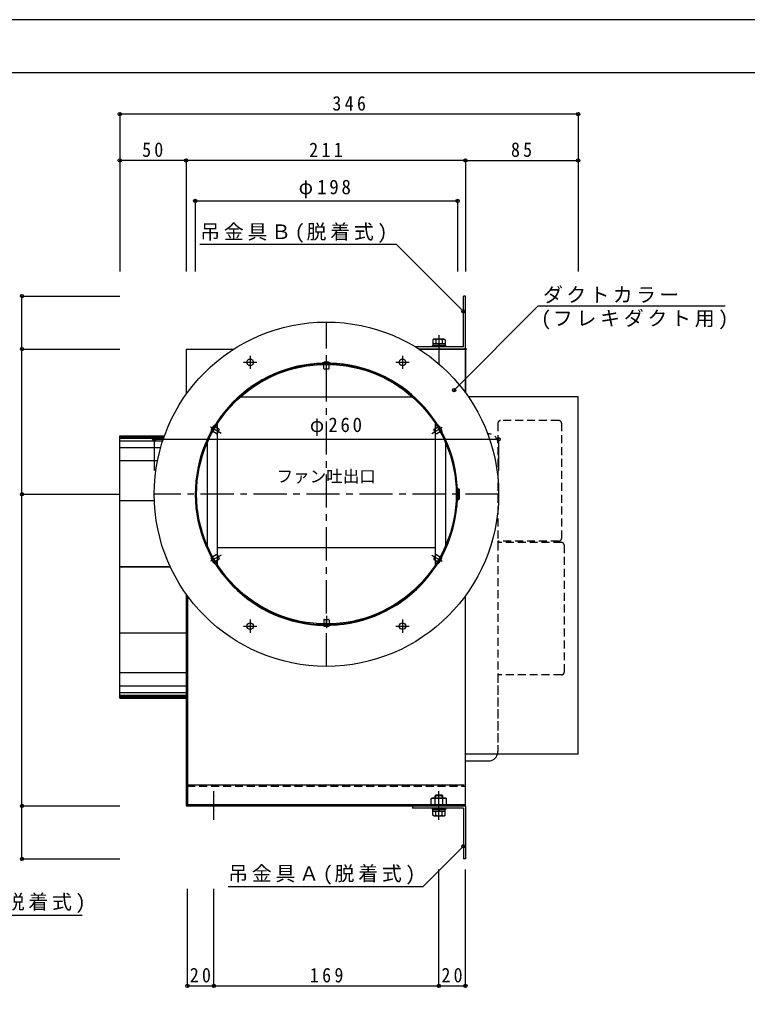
# Model space of a CAD drawing. Units: millimetres, scale not verified. Extents: x -2083 to 2037, y -682 to 723.
# Drawn here: x 822 to 1372, y -14 to 723 of the extents above; entities that cross this region are included whole.
import ezdxf
from ezdxf.enums import TextEntityAlignment as Align

# ---------------------------------------------------------------- set-up
doc = ezdxf.new("R2010")
doc.units = ezdxf.units.MM
doc.header["$LTSCALE"] = 5
doc.header["$PDMODE"] = 32
doc.header["$PDSIZE"] = 2.5
doc.linetypes.add('CHAIN1', pattern=[8, 5, -1, 1, -1])
doc.linetypes.add('DASHED1', pattern=[1.8, 1.2, -0.6])
doc.layers.add('0-0', color=4, linetype='Continuous')
doc.layers.add('F-0', color=2, linetype='Continuous')
doc.styles.add('ＭＳ ゴシック', font='')
doc.styles.get('ＭＳ ゴシック').set_extended_font_data('MS Gothic')

msp = doc.modelspace()

# ---------------------------------------------------------------- linework, layer by layer
at = {"layer": '0-0'}
for p, q in [((1243.995, 651.871), (897.995, 651.871)), ((897.995, 651.871), (897.995, 532.93)), ((1243.995, 651.871), (1243.995, 532.93)), ((1243.995, 651.871), (1243.995, 532.93)), ((1243.995, 651.871), (1243.995, 532.93)), ((947.995, 616.929), (897.995, 616.929)), ((897.995, 616.929), (897.995, 532.93)), ((1158.995, 616.929), (947.995, 616.929)), ((947.995, 616.929), (947.995, 532.93)), ((1158.995, 616.929), (1158.995, 532.93)), ((1158.995, 616.929), (1243.995, 616.929)), ((1158.995, 616.929), (1158.995, 532.93)), ((1243.995, 616.929), (1243.995, 532.93)), ((954.995, 586.29), (1152.995, 586.29)), ((954.995, 586.29), (954.995, 532.93)), ((1152.995, 586.29), (1152.995, 532.93)), ((824.121, 474.461), (824.121, 514.461)), ((824.121, 514.461), (897.938, 514.461)), ((1150.41, 443.524), (1213.936, 507.05)), ((1213.936, 507.05), (1355.006, 507.05)), ((1134.995, 481.861), (1134.376, 481.503)), ((1134.376, 481.503), (1134.376, 478.361)), ((1142.995, 481.861), (1134.995, 481.861)), ((1136.685, 481.503), (1136.685, 478.361)), ((1141.304, 481.503), (1141.304, 478.361)), ((1142.995, 481.861), (1143.613, 481.503)), ((1143.613, 481.503), (1143.613, 478.361)), ((824.121, 364.868), (824.121, 474.461)), ((824.121, 474.461), (897.938, 474.461)), ((1133.995, 477.061), (1143.995, 477.061)), ((1133.995, 476.061), (1133.995, 477.061)), ((1143.995, 476.061), (1133.995, 476.061)), ((1143.613, 478.361), (1134.376, 478.361)), ((1143.595, 478.361), (1134.395, 478.361)), ((1134.395, 478.361), (1134.395, 477.061)), ((1143.595, 477.061), (1134.395, 477.061)), ((1137.745, 477.561), (1137.745, 477.561)), ((1138.62, 478.361), (1138.969, 477.061)), ((1138.995, 477.561), (1138.995, 477.561)), ((1139.02, 478.361), (1139.369, 477.061)), ((1143.595, 478.361), (1143.595, 477.061)), ((1143.995, 477.061), (1143.995, 476.061)), ((931.451, 408.261), (897.995, 408.261)), ((931.345, 407.961), (897.995, 407.961)), ((930.998, 406.961), (897.995, 406.961)), ((923.995, 406.323), (1183.995, 406.323)), ((923.995, 406.323), (923.995, 382.737)), ((1183.995, 406.323), (1183.995, 382.737)), ((930.332, 404.961), (897.995, 404.961)), ((928.821, 399.961), (897.995, 399.961)), ((926.439, 389.961), (897.995, 389.961)), ((824.121, 129.461), (824.121, 364.868)), ((824.121, 364.868), (897.938, 364.868)), ((924.087, 359.961), (897.995, 359.961)), ((936.159, 309.961), (897.995, 309.961)), ((947.995, 259.961), (897.995, 259.961)), ((947.995, 229.961), (897.995, 229.961)), ((947.995, 219.961), (897.995, 219.961)), ((947.995, 214.961), (897.995, 214.961)), ((947.995, 212.961), (897.995, 212.961)), ((947.995, 211.961), (897.995, 211.961)), ((947.995, 211.661), (897.995, 211.661)), ((968.995, 137.561), (968.995, 137.561)), ((970.245, 137.561), (970.245, 137.561)), ((1134.095, 135.461), (1143.895, 135.461)), ((1136.536, 137.561), (1135.995, 137.019)), ((1141.995, 137.019), (1135.995, 137.019)), ((1135.995, 135.461), (1135.995, 137.019)), ((1136.108, 130.461), (1136.108, 134.956)), ((1141.453, 137.561), (1136.536, 137.561)), ((1136.536, 135.461), (1136.536, 137.561)), ((1138.995, 137.561), (1138.995, 137.561)), ((1140.245, 137.561), (1140.245, 137.561)), ((1141.995, 137.019), (1141.453, 137.561)), ((1141.453, 135.461), (1141.453, 137.561)), ((1141.881, 130.461), (1141.881, 134.956)), ((1141.995, 135.461), (1141.995, 137.019)), ((824.121, 89.461), (824.121, 129.461)), ((824.121, 129.461), (897.938, 129.461)), ((968.995, 126.361), (968.995, 126.361)), ((970.245, 126.361), (970.245, 126.361)), ((1133.221, 130.461), (1144.768, 130.461)), ((1133.995, 127.861), (1143.995, 127.861)), ((1133.995, 126.861), (1133.995, 127.861)), ((1143.995, 126.861), (1133.995, 126.861)), ((1134.376, 122.418), (1134.376, 125.561)), ((1134.376, 125.561), (1143.613, 125.561)), ((1134.395, 126.861), (1143.595, 126.861)), ((1134.395, 125.561), (1134.395, 126.861)), ((1134.395, 125.561), (1143.595, 125.561)), ((1136.685, 122.418), (1136.685, 125.561)), ((1138.969, 125.561), (1138.62, 126.861)), ((1138.995, 126.361), (1138.995, 126.361)), ((1139.369, 125.561), (1139.02, 126.861)), ((1140.245, 126.361), (1140.245, 126.361)), ((1141.304, 122.418), (1141.304, 125.561)), ((1143.595, 125.561), (1143.595, 126.861)), ((1143.613, 122.418), (1143.613, 125.561)), ((1143.995, 127.861), (1143.995, 126.861)), ((1134.995, 122.061), (1134.376, 122.418)), ((1134.995, 122.061), (1142.995, 122.061)), ((1142.995, 122.061), (1143.613, 122.418)), ((824.121, 89.461), (897.938, 89.461)), ((1138.995, -6.417), (1138.995, 81.532)), ((1158.995, -6.417), (1158.995, 81.532)), ((948.995, -6.417), (948.995, 66.832)), ((968.995, -6.417), (968.995, 66.832)), ((724.004, 47.05), (869.624, 47.05)), ((948.995, -6.417), (968.995, -6.417)), ((968.995, -6.417), (1138.995, -6.417)), ((1138.995, -6.417), (1158.995, -6.417))]:
    msp.add_line(p, q, dxfattribs=at)
at = {"layer": '0-0', "color": 7}
for p, q in [((1157.395, 476.061), (1157.395, 514.461)), ((947.995, 474.461), (947.995, 440.127)), ((947.995, 474.461), (984.07, 474.461)), ((1157.395, 476.061), (1121.345, 476.061)), ((1123.919, 474.461), (1158.995, 474.461)), ((1159.995, 474.461), (1123.919, 474.461)), ((1158.995, 441.516), (1158.995, 474.461)), ((1158.995, 474.461), (1158.995, 441.516)), ((1057.195, 463.868), (1050.795, 463.868)), ((1051.995, 459.868), (1051.995, 462.868)), ((1052.395, 463.855), (1052.395, 463.368)), ((1055.495, 463.368), (1052.495, 463.368)), ((1055.495, 459.368), (1052.495, 459.368)), ((1055.595, 463.855), (1055.595, 463.368)), ((1055.995, 459.868), (1055.995, 462.868)), ((1243.995, 438.461), (1161.158, 438.461)), ((1243.995, 168.461), (1243.995, 438.461)), ((969.858, 417.139), (966.658, 411.597)), ((967.469, 412.976), (967.891, 412.732)), ((969.441, 415.417), (967.941, 412.819)), ((969.069, 415.747), (969.491, 415.503)), ((972.722, 414.1), (970.124, 415.6)), ((972.905, 413.417), (971.405, 410.819)), ((971.495, 417.762), (971.495, 311.974)), ((1136.584, 410.819), (1135.084, 413.417)), ((1135.267, 414.1), (1137.865, 415.6)), ((1136.495, 311.974), (1136.495, 417.762)), ((1141.331, 411.597), (1138.131, 417.139)), ((1138.92, 415.747), (1138.498, 415.503)), ((1140.048, 412.819), (1138.548, 415.417)), ((1140.52, 412.976), (1140.098, 412.732)), ((897.995, 408.461), (897.995, 408.961)), ((897.995, 408.961), (931.701, 408.961)), ((897.995, 408.461), (931.522, 408.461)), ((970.722, 410.636), (968.124, 412.136)), ((1137.267, 410.636), (1139.865, 412.136)), ((963.995, 403.649), (963.995, 326.086)), ((1143.995, 403.649), (1143.995, 326.086)), ((1152.886, 368.868), (1153.912, 368.868)), ((1152.933, 368.368), (1153.912, 368.368)), ((1152.933, 367.868), (1153.434, 367.868)), ((1153.412, 361.368), (1153.912, 361.368)), ((1153.412, 360.868), (1153.912, 360.868)), ((1136.495, 324.461), (971.495, 324.461)), ((966.658, 318.139), (969.858, 312.597)), ((967.469, 316.76), (967.891, 317.003)), ((967.941, 316.917), (969.441, 314.319)), ((970.722, 319.1), (968.124, 317.6)), ((971.405, 318.917), (972.905, 316.319)), ((1135.084, 316.319), (1136.584, 318.917)), ((1137.267, 319.1), (1139.865, 317.6)), ((1138.131, 312.597), (1141.331, 318.139)), ((1138.548, 314.319), (1140.048, 316.917)), ((1140.52, 316.76), (1140.098, 317.003)), ((897.995, 309.961), (936.159, 309.961)), ((969.069, 313.989), (969.491, 314.232)), ((972.722, 315.636), (970.124, 314.136)), ((1135.267, 315.636), (1137.865, 314.136)), ((1138.92, 313.989), (1138.498, 314.232)), ((947.995, 289.608), (947.995, 129.461)), ((948.995, 288.219), (948.995, 145.461)), ((1158.995, 145.461), (1158.995, 288.219)), ((1050.795, 265.868), (1057.195, 265.868)), ((1051.995, 269.868), (1051.995, 266.868)), ((1052.395, 265.881), (1052.395, 266.368)), ((1052.495, 270.368), (1055.495, 270.368)), ((1052.495, 266.368), (1055.495, 266.368)), ((1055.595, 265.881), (1055.595, 266.368)), ((1055.995, 269.868), (1055.995, 266.868)), ((897.995, 211.461), (947.995, 211.461)), ((897.995, 210.961), (947.995, 210.961)), ((1158.995, 163.461), (1176.495, 163.461)), ((1158.995, 163.461), (1176.495, 163.461)), ((1243.995, 168.461), (1158.997, 168.461)), ((948.995, 155.461), (948.995, 129.461)), ((1158.995, 129.461), (1158.995, 155.461)), ((948.995, 145.461), (1157.995, 145.461)), ((947.995, 129.461), (1158.995, 129.461)), ((948.995, 130.461), (1158.995, 130.461)), ((1118.995, 129.461), (1118.995, 127.861)), ((1157.395, 127.861), (1118.995, 127.861)), ((1157.395, 127.861), (1157.395, 89.461))]:
    msp.add_line(p, q, dxfattribs=at)
at = {"layer": '0-0', "linetype": 'CHAIN1'}
for p, q in [((1053.995, 234.868), (1053.995, 494.868)), ((1138.995, 484.861), (1138.995, 463.361)), ((991.495, 464.461), (1001.495, 464.461)), ((996.495, 469.461), (996.495, 459.461)), ((1053.995, 456.704), (1053.995, 465.903)), ((1106.495, 464.461), (1116.495, 464.461)), ((1111.495, 469.461), (1111.495, 459.461)), ((974.462, 410.786), (966.496, 415.385)), ((1133.527, 410.786), (1141.494, 415.385)), ((1183.995, 364.868), (923.995, 364.868)), ((974.462, 318.95), (966.496, 314.35)), ((1133.527, 318.95), (1141.494, 314.35)), ((1053.995, 273.031), (1053.995, 263.833)), ((996.495, 270.275), (996.495, 260.275)), ((1111.495, 270.275), (1111.495, 260.275)), ((991.495, 265.275), (1001.495, 265.275)), ((1106.495, 265.275), (1116.495, 265.275)), ((968.995, 119.061), (968.995, 140.561)), ((1138.995, 119.061), (1138.995, 140.561))]:
    msp.add_line(p, q, dxfattribs=at)
at = {"layer": '0-0', "color": 7, "linetype": 'DASHED1'}
for p, q in [((1229.495, 420.461), (1185.495, 420.461)), ((1229.495, 420.461), (1185.495, 420.461)), ((1183.495, 418.461), (1183.495, 170.461)), ((1183.495, 418.461), (1183.495, 403.461)), ((1231.495, 418.461), (1231.495, 331.461)), ((1231.495, 418.461), (1231.495, 331.461)), ((1229.495, 329.461), (1183.495, 329.461)), ((1229.495, 329.461), (1183.495, 329.461)), ((1183.495, 329.461), (1183.495, 328.461)), ((1231.495, 328.461), (1183.495, 328.461)), ((1231.495, 328.461), (1183.495, 328.461)), ((1233.495, 326.461), (1233.495, 230.461)), ((1233.495, 326.461), (1233.495, 230.461)), ((1231.495, 228.461), (1183.495, 228.461)), ((1231.495, 228.461), (1183.495, 228.461)), ((1183.495, 228.461), (1183.495, 170.461)), ((948.995, 144.461), (1158.995, 144.461))]:
    msp.add_line(p, q, dxfattribs=at)
at = {"layer": '0-0'}
for points in [[(1157.395, 502.928), (1106.85, 553.473), (958.482, 553.473)], [(1133.221, 130.461), (1133.221, 134.956), (1134.095, 135.461)], [(1144.768, 130.461), (1144.768, 134.956), (1143.895, 135.461)], [(1157.395, 99.097), (1126.755, 68.457), (979.73, 68.457)]]:
    msp.add_lwpolyline(points, dxfattribs=at)
at = {"layer": '0-0', "color": 7}
for points in [[(1158.995, 474.461), (1158.995, 514.461), (1157.395, 514.461)], [(989.279, 438.461), (1051.754, 438.461), (1118.71, 438.461)], [(897.995, 210.961), (897.995, 211.461), (897.995, 408.461)], [(1158.995, 129.461), (1158.995, 89.461), (1157.395, 89.461)]]:
    msp.add_lwpolyline(points, dxfattribs=at)
for centre, radius in [((1053.995, 364.868), 130), ((996.495, 464.461), 2.5), ((1111.495, 464.461), 2.5), ((1053.995, 364.868), 98), ((996.495, 265.275), 2.5), ((1111.495, 265.275), 2.5)]:
    msp.add_circle(centre, radius, dxfattribs=at)
at = {"layer": '0-0'}
for centre, radius, start, end in [((1135.531, 479.816), 2.045, 55.61577, 124.38425), ((1138.995, 474.218), 7.643, 72.41205, 107.58797), ((1142.459, 479.816), 2.045, 55.61577, 124.38425), ((1134.665, 132.847), 2.556, 55.61588, 124.38414), ((1138.995, 125.85), 9.553, 72.41211, 107.58791), ((1143.325, 132.847), 2.556, 55.61588, 124.38414), ((1135.531, 124.105), 2.045, 235.61577, 304.38425), ((1138.995, 129.703), 7.643, 252.41205, 287.58797), ((1142.459, 124.105), 2.045, 235.61577, 304.38425)]:
    msp.add_arc(centre, radius, start, end, dxfattribs=at)
at = {"layer": '0-0', "color": 7}
for centre, radius, start, end in [((1053.995, 457.868), 6.8, 61.92751, 118.07248), ((1053.995, 364.868), 99, 2.31561, 357.90051), ((1053.995, 364.868), 98.5, 2.22044, 1.66447), ((1052.495, 462.868), 0.5, 90, 180), ((1052.495, 459.868), 0.5, 180, 270), ((1055.495, 462.868), 0.5, 0, 90), ((1055.495, 459.868), 0.5, 270, 0), ((973.454, 411.368), 6.8, 121.92751, 178.07248), ((968.374, 412.569), 0.5, 150, 240), ((969.874, 415.167), 0.5, 60, 150), ((972.472, 413.667), 0.5, 330, 60), ((1135.517, 413.667), 0.5, 120, 210), ((1138.115, 415.167), 0.5, 30, 120), ((1134.535, 411.368), 6.8, 1.92751, 58.07248), ((1139.615, 412.569), 0.5, 300, 30), ((970.972, 411.069), 0.5, 240, 330), ((1137.017, 411.069), 0.5, 210, 300), ((1152.886, 368.868), 0.5, 183.11968, 270), ((1153.912, 368.368), 0.5, 2.69274, 90), ((1152.933, 367.868), 0.5, 90, 182.33925), ((1079.495, 364.868), 73, 1.65388, 2.33925), ((1153.412, 361.368), 0.5, 177.28905, 270), ((1079.495, 364.868), 73.5, 357.28905, 2.33925), ((1079.495, 364.868), 74, 357.28905, 2.32344), ((1153.434, 367.868), 0.5, 2.32344, 90), ((1153.912, 361.368), 0.5, 270, 357.30726), ((1079.495, 364.868), 74.5, 357.30726, 2.69274), ((1079.495, 364.868), 75, 357.30726, 2.69274), ((973.454, 318.368), 6.8, 181.92751, 238.07248), ((968.374, 317.167), 0.5, 120, 210), ((970.972, 318.667), 0.5, 30, 120), ((1137.017, 318.667), 0.5, 60, 150), ((1134.535, 318.368), 6.8, 301.92751, 358.07248), ((1139.615, 317.167), 0.5, 330, 60), ((969.874, 314.569), 0.5, 210, 300), ((972.472, 316.069), 0.5, 300, 30), ((1135.517, 316.069), 0.5, 150, 240), ((1138.115, 314.569), 0.5, 240, 330), ((1053.995, 271.868), 6.8, 241.92751, 298.07248), ((1052.495, 269.868), 0.5, 90, 180), ((1052.495, 266.868), 0.5, 180, 270), ((1055.495, 269.868), 0.5, 0, 90), ((1055.495, 266.868), 0.5, 270, 0), ((1176.495, 170.461), 7, 270, 343.39845)]:
    msp.add_arc(centre, radius, start, end, dxfattribs=at)
at = {"layer": '0-0', "color": 7, "linetype": 'DASHED1'}
for centre, radius, start, end in [((1185.495, 418.461), 2, 90, 180), ((1185.495, 418.461), 2, 90, 180), ((1229.495, 418.461), 2, 0, 90), ((1229.495, 418.461), 2, 0, 90), ((1176.495, 403.461), 7, 360, 90), ((1176.495, 403.461), 7, 360, 90), ((1229.495, 331.461), 2, 270, 0), ((1229.495, 331.461), 2, 270, 0), ((1231.495, 326.461), 2, 0, 90), ((1231.495, 326.461), 2, 0, 90), ((1231.495, 230.461), 2, 270, 0), ((1231.495, 230.461), 2, 270, 0), ((1176.495, 170.461), 7, 343.39845, 360), ((1176.495, 170.461), 7, 343.39845, 360)]:
    msp.add_arc(centre, radius, start, end, dxfattribs=at)
at = {"layer": '0-0', "color": 5}
for p in [(897.995, 651.871), (1243.995, 651.871), (897.995, 616.929), (947.995, 616.929), (1158.995, 616.929), (1243.995, 616.929), (954.995, 586.29), (1152.995, 586.29), (824.121, 514.461), (1157.395, 502.928), (824.121, 474.461), (1150.41, 443.524), (923.995, 406.323), (1183.995, 406.323), (824.121, 364.868), (824.121, 129.461), (1157.395, 99.097), (824.121, 89.461), (948.995, -6.417), (968.995, -6.417), (1138.995, -6.417), (1158.995, -6.417)]:
    msp.add_point(p, dxfattribs=at)
at = {"layer": 'F-0', "color": 5}
msp.add_line((16.664, 683.308), (2036.664, 683.308), dxfattribs=at)
msp.add_lwpolyline([(16.664, -681.692), (16.664, 723.308), (2036.664, 723.308)], dxfattribs=at)

# ---------------------------------------------------------------- texts
at = {"layer": '0-0', "style": 'ＭＳ ゴシック'}
msp.add_text('ファン吐出口', height=9.164, dxfattribs=at).set_placement((1016.348, 371.058), align=Align.BOTTOM_LEFT)
at = {"layer": '0-0', "color": 7, "char_height": 11, "attachment_point": 7, "style": 'ＭＳ ゴシック'}
for s, insert in [('\\T1.38;\\W0.9;346', (1058.495, 654.371)), ('\\T1.36;\\W0.9;50', (914.87, 619.429)), ('\\T1.38;\\W0.9;211', (1040.995, 619.429)), ('\\T1.36;\\W0.9;85', (1193.37, 619.429)), ('\\T1.29;\\W0.95;φ198', (1033.077, 588.41)), ('\\T1.19;吊金具Ｂ(脱着式)', (958.688, 554.607)), ('\\T1.17;ダクトカラー', (1217.596, 508.963)), ('\\T1.19;(フレキダクト用)', (1216.112, 489.284)), ('\\T1.29;\\W0.95;φ260', (1041.495, 408.823)), ('\\T1.19;吊金具Ａ(脱着式)', (979.838, 70.018)), ('\\T1.19;吊金具Ａ(脱着式)', (730.766, 48.611)), ('\\T1.36;\\W0.9;20', (950.87, -3.917)), ('\\T1.38;\\W0.9;169', (1041.495, -3.917)), ('\\T1.36;\\W0.9;20', (1140.87, -3.917))]:
    msp.add_mtext(s, dxfattribs=dict(at, insert=insert))

doc.saveas('drawing.dxf')
